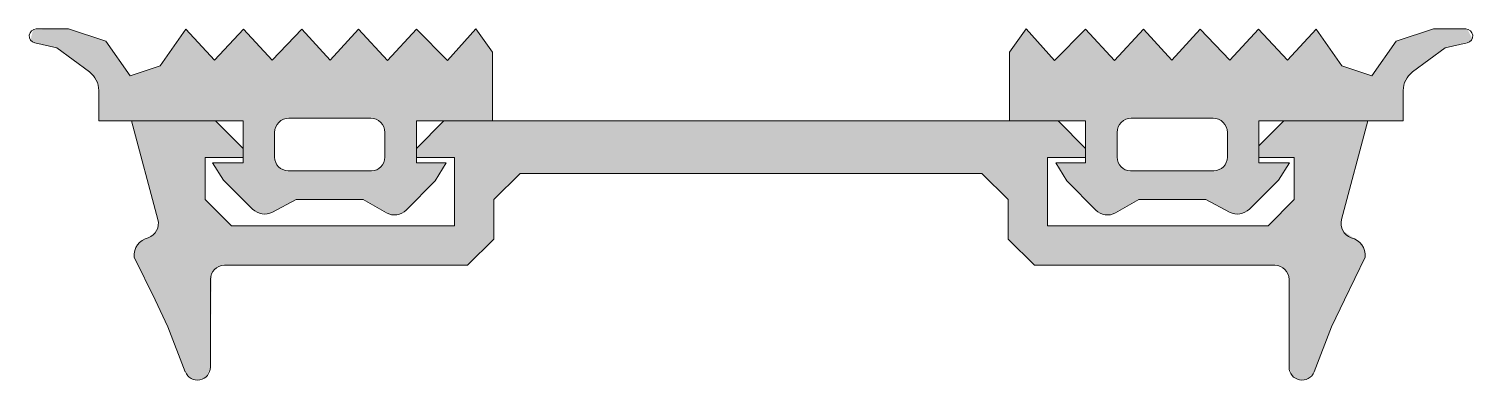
# Model space of a CAD drawing. Header units: metres. Extents: x -27.5 to 27.5, y -9.9 to 3.5.
import ezdxf

# ---------------------------------------------------------------- set-up
doc = ezdxf.new("R2010")
doc.units = ezdxf.units.M
doc.layers.add('A-DETL-GENF', color=92, linetype='Continuous', lineweight=18)

# ---------------------------------------------------------------- blocks, each defined once
blk = doc.blocks.new('31 schuco montageprofiel - 31 f schuco montageprofiel-446002-00_0 Basismaterialen')
at = {"layer": 'A-DETL-GENF'}
h = blk.add_hatch(color=256, dxfattribs=at)
h.paths.add_polyline_path([(-13.578, -3.584), (-13.417, -3.562), (-13.138, -3.399), (-12.029, -2.283), (-11.61, -1.6), (-12.749, -1.6), (-12.749, 0), (-9.849, 0), (-9.849, 2.61), (-10.489, 3.5), (-11.569, 2.3), (-12.749, 3.49), (-13.849, 2.3), (-14.949, 3.49), (-16.039, 2.31), (-17.109, 3.49), (-18.239, 2.31), (-19.339, 3.49), (-20.439, 2.31), (-21.539, 3.49), (-22.509, 2.1), (-23.659, 1.71), (-24.579, 3.03), (-26.009, 3.5), (-27.356, 3.469), (-27.449, 3.073), (-27.288, 2.967), (-26.449, 2.78), (-25.058, 1.72), (-24.873, 1.354), (-24.849, 1.149), (-24.849, 0), (-19.349, 0), (-19.349, -1.6), (-20.519, -1.6), (-20.092, -2.257), (-18.859, -3.461), (-18.709, -3.525), (-18.386, -3.533), (-18.233, -3.476), (-17.329, -3), (-14.779, -3), (-13.739, -3.564)])
h.paths.add_polyline_path([(-17.634, -1.9), (-17.892, -1.831), (-18.08, -1.643), (-18.149, -1.385), (-18.13, -0.304), (-17.989, -0.06), (-17.745, 0.081), (-17.604, 0.1), (-14.35, 0.082), (-14.107, -0.058), (-13.967, -0.301), (-13.949, -0.441), (-13.967, -1.52), (-14.099, -1.75), (-14.329, -1.882), (-14.462, -1.9)])
h = blk.add_hatch(color=256, dxfattribs=at)
h.paths.add_polyline_path([(13.578, -3.584), (13.89, -3.503), (14.779, -3), (17.329, -3), (18.386, -3.533), (18.709, -3.525), (18.988, -3.361), (20.092, -2.257), (20.519, -1.6), (19.349, -1.6), (19.349, 0), (24.849, 0), (24.873, 1.354), (25.058, 1.72), (25.208, 1.862), (26.449, 2.78), (27.405, 3.025), (27.481, 3.13), (27.295, 3.492), (27.23, 3.5), (26.009, 3.5), (24.579, 3.03), (23.659, 1.71), (22.509, 2.1), (21.539, 3.49), (20.439, 2.31), (19.339, 3.49), (18.239, 2.31), (17.109, 3.49), (16.039, 2.31), (14.949, 3.49), (13.849, 2.3), (12.749, 3.49), (11.569, 2.3), (10.489, 3.5), (9.849, 2.61), (9.849, 0), (12.749, 0), (12.749, -1.6), (11.61, -1.6), (12.029, -2.283), (13.138, -3.399), (13.417, -3.562)])
h.paths.add_polyline_path([(17.634, -1.9), (14.329, -1.882), (14.099, -1.75), (13.967, -1.52), (13.949, -1.387), (13.967, -0.301), (14.107, -0.058), (14.35, 0.082), (14.49, 0.1), (17.745, 0.081), (17.989, -0.06), (18.13, -0.304), (18.149, -0.445), (18.131, -1.518), (17.998, -1.749), (17.768, -1.882)])
blk.add_hatch(color=256, dxfattribs=at).paths.add_polyline_path([(20.965, -9.874), (21.206, -9.826), (21.455, -9.559), (22.12, -7.85), (23.398, -5.189), (23.354, -4.865), (23.163, -4.599), (22.548, -4.179), (22.481, -3.902), (22.509, -3.726), (23.5, 0), (20.3, 0), (19.349, -0.951), (19.349, -1.4), (20.7, -1.4), (20.7, -3), (19.7, -4), (11.3, -4), (11.3, -1.4), (12.749, -1.387), (12.749, -1.049), (11.7, 0), (-11.7, 0), (-12.749, -1.049), (-12.749, -1.4), (-11.3, -1.4), (-11.3, -4), (-19.798, -4), (-20.798, -3), (-20.798, -1.4), (-19.349, -1.385), (-19.349, -1.049), (-20.439, 0), (-23.598, 0), (-22.579, -3.902), (-22.646, -4.179), (-22.838, -4.39), (-23.261, -4.599), (-23.452, -4.865), (-23.496, -5.189), (-22.218, -7.85), (-21.553, -9.559), (-21.305, -9.826), (-21.063, -9.874), (-20.828, -9.798), (-20.733, -9.719), (-20.598, -9.38), (-20.545, -5.803), (-20.396, -5.617), (-20.181, -5.513), (-20.062, -5.5), (-10.8, -5.5), (-9.8, -4.5), (-9.8, -3), (-8.8, -2), (8.8, -2), (9.8, -3), (9.8, -4.5), (10.8, -5.5), (20.103, -5.518), (20.343, -5.657), (20.482, -5.897), (20.5, -6.036), (20.5, -9.38), (20.634, -9.719), (20.843, -9.851)])
for p, q in [((-26.009, 3.5), (-27.23, 3.5)), ((-24.579, 3.03), (-26.009, 3.5)), ((-21.539, 3.49), (-22.509, 2.1)), ((-20.439, 2.31), (-21.539, 3.49)), ((-19.339, 3.49), (-20.439, 2.31)), ((-18.239, 2.31), (-19.339, 3.49)), ((-17.109, 3.49), (-18.239, 2.31)), ((-16.039, 2.31), (-17.109, 3.49)), ((-14.949, 3.49), (-16.039, 2.31)), ((-13.849, 2.3), (-14.949, 3.49)), ((-12.749, 3.49), (-13.849, 2.3)), ((-11.569, 2.3), (-12.749, 3.49)), ((-10.489, 3.5), (-11.569, 2.3)), ((-9.849, 2.61), (-10.489, 3.5)), ((10.489, 3.5), (9.849, 2.61)), ((11.569, 2.3), (10.489, 3.5)), ((12.749, 3.49), (11.569, 2.3)), ((13.849, 2.3), (12.749, 3.49)), ((14.949, 3.49), (13.849, 2.3)), ((16.039, 2.31), (14.949, 3.49)), ((17.109, 3.49), (16.039, 2.31)), ((18.239, 2.31), (17.109, 3.49)), ((19.339, 3.49), (18.239, 2.31)), ((20.439, 2.31), (19.339, 3.49)), ((21.539, 3.49), (20.439, 2.31)), ((22.509, 2.1), (21.539, 3.49)), ((26.009, 3.5), (24.579, 3.03)), ((27.23, 3.5), (26.009, 3.5)), ((-27.288, 2.967), (-26.449, 2.78)), ((-26.449, 2.78), (-25.208, 1.862)), ((-23.659, 1.71), (-24.579, 3.03)), ((24.579, 3.03), (23.659, 1.71)), ((25.208, 1.862), (26.449, 2.78)), ((26.449, 2.78), (27.288, 2.967)), ((-9.849, 0), (-9.849, 2.61)), ((9.849, 2.61), (9.849, 0)), ((-22.509, 2.1), (-23.659, 1.71)), ((23.659, 1.71), (22.509, 2.1)), ((-24.849, 1.149), (-24.849, 0)), ((24.849, 0), (24.849, 1.149)), ((-17.604, 0.1), (-14.49, 0.1)), ((-12.749, 0), (-9.849, 0)), ((9.849, 0), (-9.849, 0)), ((9.849, 0), (12.749, 0)), ((14.49, 0.1), (17.604, 0.1)), ((-24.849, 0), (-19.349, 0)), ((-23.598, 0), (-22.598, -3.76)), ((-19.349, -1.049), (-20.398, 0)), ((-19.349, 0), (-19.349, -1.6)), ((-18.149, -1.385), (-18.149, -0.445)), ((-13.949, -0.441), (-13.949, -1.387)), ((-11.7, 0), (-12.749, -1.049)), ((-12.749, -1.6), (-12.749, 0)), ((12.749, -1.049), (11.7, 0)), ((12.749, 0), (12.749, -1.6)), ((13.949, -1.387), (13.949, -0.441)), ((18.149, -0.445), (18.149, -1.385)), ((20.3, 0), (19.349, -0.951)), ((19.349, -1.6), (19.349, 0)), ((19.349, 0), (24.849, 0)), ((22.5, -3.76), (23.5, 0)), ((-20.798, -3), (-20.798, -1.4)), ((-20.798, -1.4), (-19.349, -1.4)), ((-19.349, -1.6), (-20.519, -1.6)), ((-20.519, -1.6), (-20.092, -2.257)), ((-12.749, -1.4), (-11.3, -1.4)), ((-11.61, -1.6), (-12.749, -1.6)), ((-12.029, -2.283), (-11.61, -1.6)), ((-11.3, -1.4), (-11.3, -4)), ((11.3, -4), (11.3, -1.4)), ((11.3, -1.4), (12.749, -1.4)), ((12.749, -1.6), (11.61, -1.6)), ((11.61, -1.6), (12.029, -2.283)), ((19.349, -1.4), (20.7, -1.4)), ((20.519, -1.6), (19.349, -1.6)), ((20.092, -2.257), (20.519, -1.6)), ((20.7, -1.4), (20.7, -3)), ((-14.462, -1.9), (-17.634, -1.9)), ((-9.8, -3), (-8.8, -2)), ((-8.8, -2), (8.8, -2)), ((8.8, -2), (9.8, -3)), ((17.634, -1.9), (14.462, -1.9)), ((-20.092, -2.257), (-18.988, -3.361)), ((-13.138, -3.399), (-12.029, -2.283)), ((12.029, -2.283), (13.138, -3.399)), ((18.988, -3.361), (20.092, -2.257)), ((-19.798, -4), (-20.798, -3)), ((-18.233, -3.476), (-17.329, -3)), ((-17.329, -3), (-14.779, -3)), ((-14.779, -3), (-13.89, -3.503)), ((-9.8, -4.5), (-9.8, -3)), ((9.8, -3), (9.8, -4.5)), ((13.89, -3.503), (14.779, -3)), ((14.779, -3), (17.329, -3)), ((17.329, -3), (18.233, -3.476)), ((20.7, -3), (19.7, -4)), ((-11.3, -4), (-19.798, -4)), ((19.7, -4), (11.3, -4)), ((-10.8, -5.5), (-9.8, -4.5)), ((9.8, -4.5), (10.8, -5.5)), ((-23.496, -5.189), (-22.708, -6.81)), ((-20.062, -5.5), (-10.8, -5.5)), ((10.8, -5.5), (19.964, -5.5)), ((22.61, -6.81), (23.398, -5.189)), ((-20.598, -9.38), (-20.598, -6.036)), ((20.5, -6.036), (20.5, -9.38)), ((-22.708, -6.81), (-22.218, -7.85)), ((22.12, -7.85), (22.61, -6.81)), ((-22.218, -7.85), (-21.553, -9.559)), ((21.455, -9.559), (22.12, -7.85))]:
    blk.add_line(p, q, dxfattribs=at)
for centre, radius, start, end in [((-27.23, 3.23), 0.27, 90, 257.4728), ((27.23, 3.23), 0.27, 282.5272, 90), ((-25.735, 1.149), 0.886, 0, 53.4993), ((25.735, 1.149), 0.886, 126.5007, 180), ((-17.604, -0.445), 0.545, 90, 180), ((-14.49, -0.441), 0.541, 0, 90), ((14.49, -0.441), 0.541, 90, 180), ((17.604, -0.445), 0.545, 360, 90), ((-17.634, -1.385), 0.515, 180, 270), ((-14.462, -1.387), 0.513, 270, 0), ((14.462, -1.387), 0.513, 180, 270), ((17.634, -1.385), 0.515, 270, 360), ((-23.156, -3.908), 0.578, 289.1056, 14.8944), ((-18.533, -2.906), 0.644, 225, 297.7548), ((-13.582, -2.959), 0.626, 240.4852, 315.1969), ((13.582, -2.959), 0.626, 224.8031, 299.5148), ((18.533, -2.906), 0.644, 242.2452, 315), ((23.058, -3.908), 0.578, 165.1056, 250.8944), ((-22.824, -5.114), 0.676, 102.2215, 186.3288), ((22.726, -5.114), 0.676, 353.6712, 77.7785), ((-20.062, -6.036), 0.536, 90, 180), ((19.964, -6.036), 0.536, 360, 90), ((-21.092, -9.38), 0.494, 201.2636, 0), ((20.994, -9.38), 0.494, 180, 338.7364)]:
    blk.add_arc(centre, radius, start, end, dxfattribs=at)

msp = doc.modelspace()

# ---------------------------------------------------------------- block references
msp.add_blockref('31 schuco montageprofiel - 31 f schuco montageprofiel-446002-00_0 Basismaterialen', (0, 0))

doc.saveas('drawing.dxf')
